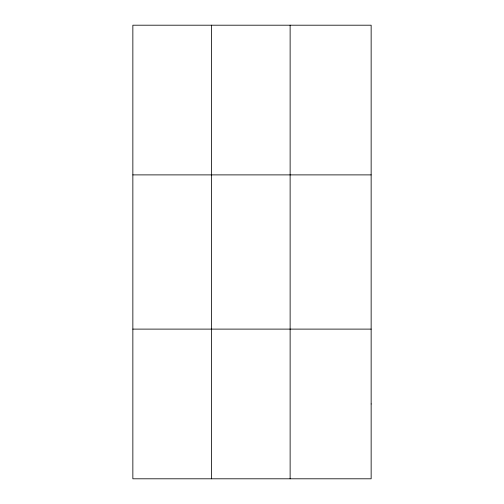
<?xml version="1.0" encoding="UTF-8"?>
<svg xmlns="http://www.w3.org/2000/svg" width="504" height="504" viewBox="0 0 504 504"><rect width="100%" height="100%" fill="white"/><g stroke="black" fill="none" stroke-linecap="round" stroke-linejoin="round"><path stroke-width="0.76" d="M211.491 478.8L211.491 25.2M290.128 478.8L290.128 25.2M132.854 174.888L371.146 174.888M132.854 329.112L371.146 329.112M371.146 403.956L371.146 478.8L132.854 478.8L132.854 25.2L371.146 25.2L371.146 403.956"/></g></svg>
